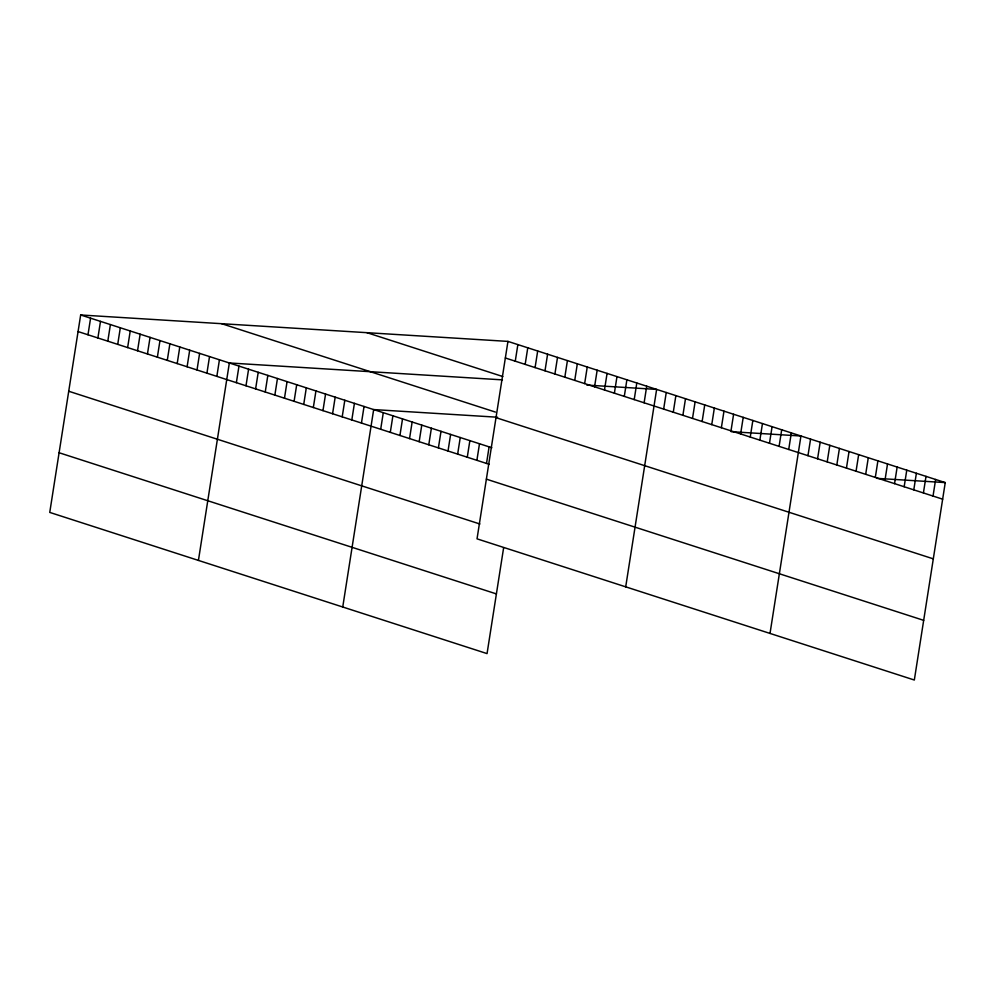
<?xml version="1.0" encoding="UTF-8"?>
<svg xmlns="http://www.w3.org/2000/svg" width="995" height="995" viewBox="0 0 995 995"><rect width="100%" height="100%" fill="white"/><g stroke="black" fill="none" stroke-linecap="round" stroke-linejoin="round"><path stroke-width="1.49" d="M507.947 341.397L477.028 538.842L914.33 680.02L945.25 482.587L507.947 341.397L80.67 314.98L49.75 512.413L487.053 653.603L503.619 547.797M87.983 334.768L90.582 318.176M97.896 337.964L100.495 321.385M107.808 341.161L110.408 324.581M117.721 344.369L120.32 327.778M127.634 347.566L130.233 330.987M137.546 350.762L140.146 334.183M147.459 353.971L150.058 337.38M157.372 357.168L159.971 340.576M167.284 360.364L169.884 343.785M177.197 363.573L179.784 346.981M187.11 366.769L189.697 350.178M197.022 369.966L199.609 353.387M206.935 373.162L209.522 356.583M216.848 376.371L219.435 359.78M198.428 560.421L229.347 362.976L502.425 379.866M236.375 382.677L238.974 366.085M246.001 385.774L248.588 369.195M255.615 388.883L258.215 372.304M265.242 391.993L267.829 375.401M274.856 395.102L277.456 378.51M284.483 398.199L287.07 381.62M294.097 401.308L296.697 384.729M303.724 404.418L306.311 387.826M313.338 407.527L315.937 390.935M322.965 410.624L325.564 394.045M332.579 413.733L335.178 397.154M342.205 416.843L344.805 400.251M351.82 419.952L354.419 403.361M361.446 423.049L364.046 406.47M342.74 607.012L373.66 409.567L497.575 417.228M380.687 429.268L383.286 412.676M390.301 432.365L392.901 415.786M399.928 435.474L402.527 418.895M409.542 438.584L412.141 421.992M419.169 441.693L421.768 425.101M428.783 444.79L431.382 428.211M438.409 447.899L441.009 431.32M448.024 451.009L450.623 434.417M457.65 454.118L460.25 437.526M467.277 457.215L469.864 440.636M476.891 460.324L479.49 443.733M486.518 463.434L489.105 446.842M515.261 361.185L517.86 344.606M525.173 364.381L527.773 347.802M535.086 367.59L537.686 350.999M544.999 370.787L547.598 354.195M554.912 373.983L557.511 357.404M564.824 377.192L567.424 360.6M574.737 380.388L577.336 363.797M584.65 383.585L587.249 367.006M594.562 386.794L597.162 370.202M604.475 389.99L607.074 373.399M614.388 393.187L616.975 376.607M624.3 396.383L626.887 379.804M634.213 399.592L636.8 383M644.126 402.788L646.713 386.197M625.706 586.839L656.625 389.406L586.839 385.09M663.653 409.094L666.252 392.503M673.279 412.204L675.866 395.612M682.893 415.313L685.493 398.721M692.52 418.41L695.107 401.831M702.134 421.519L704.734 404.928M711.761 424.629L714.348 408.037M721.375 427.726L723.974 411.146M731.002 430.835L733.601 414.256M740.616 433.944L743.215 417.353M750.242 437.054L752.842 420.462M759.857 440.151L762.456 423.571M769.483 443.26L772.083 426.681M779.097 446.369L781.697 429.778M788.724 449.479L791.323 432.887M770.018 633.429L800.938 435.997L731.151 431.681M807.965 455.685L810.564 439.094M817.579 458.794L820.178 442.203M827.206 461.891L829.805 445.312M836.82 465.001L839.419 448.422M846.446 468.11L849.046 451.519M856.061 471.22L858.66 454.628M865.687 474.316L868.287 457.737M875.314 477.426L877.901 460.847M884.928 480.535L887.528 463.944M894.555 483.645L897.142 467.053M904.169 486.742L906.768 470.162M913.796 489.851L916.383 473.259M923.41 492.96L926.009 476.369M933.036 496.057L935.623 479.478M876.881 478.359L945.25 482.587M505.348 357.989L942.651 499.167M366.944 332.678L502.885 376.57M221.674 323.698L495.423 412.079M496.007 417.664L933.31 558.854M80.67 314.98L491.853 447.738M78.07 331.571L489.266 464.317M486.368 479.155L923.683 620.345M68.73 391.246L479.913 524.004M59.091 452.737L496.405 593.915"/></g></svg>
